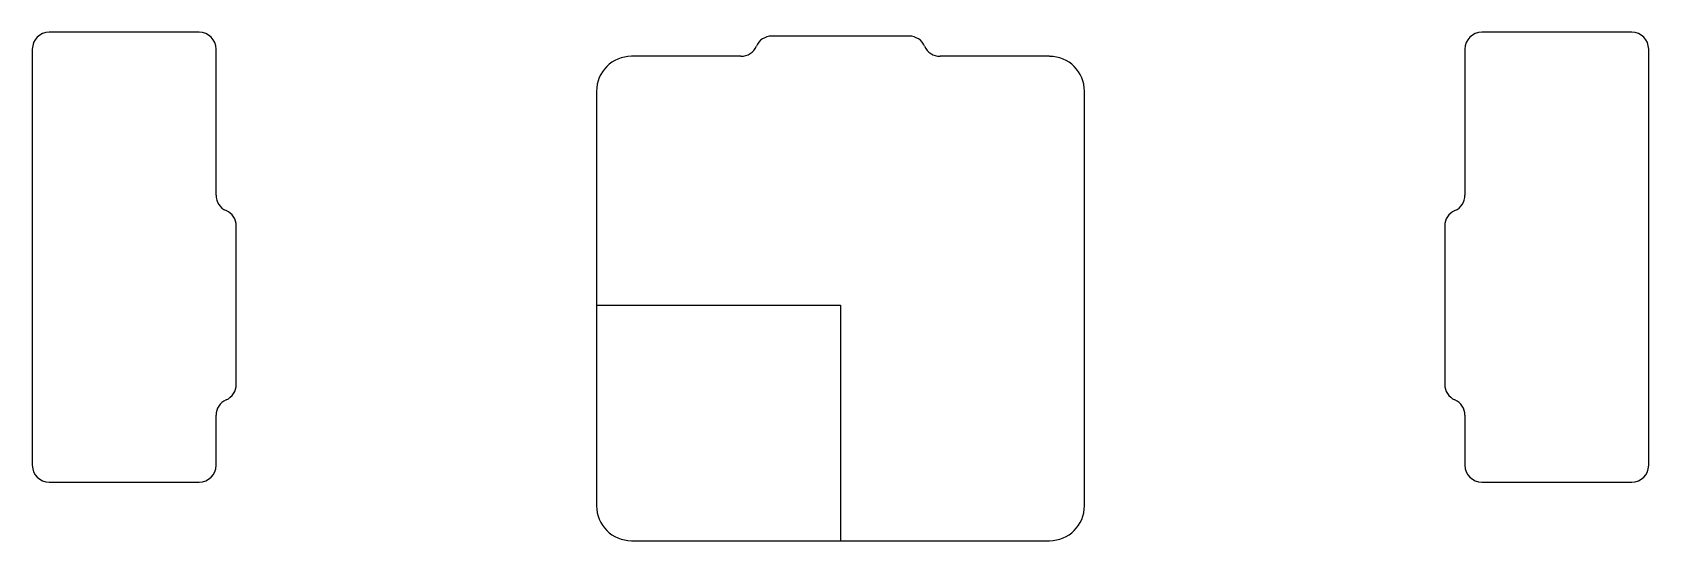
# Model space of a CAD drawing. Header units: millimetres. Extents: x -24 to 24, y -7 to 8.1.
import ezdxf

# ---------------------------------------------------------------- set-up
doc = ezdxf.new("R2010")
doc.units = ezdxf.units.MM
doc.linetypes.add('CENTERX2', pattern=[20.32, 12.7, -2.54, 2.54, -2.54])

msp = doc.modelspace()

# ---------------------------------------------------------------- linework, layer by layer
at = {"color": 7, "linetype": 'Continuous'}
for p, q in [((-19.025, 8.1), (-23.475, 8.1)), ((2.038, 7.987), (-2.038, 7.987)), ((23.475, 8.1), (19.025, 8.1)), ((-23.975, 7.6), (-23.975, -4.75)), ((-18.525, 3.267), (-18.525, 7.6)), ((-2.954, 7.388), (-6.2, 7.388)), ((6.2, 7.388), (2.954, 7.388)), ((18.525, 7.6), (18.525, 3.267)), ((23.975, -4.75), (23.975, 7.6)), ((-7.237, 6.35), (-7.237, -5.95)), ((7.237, -5.95), (7.237, 6.35)), ((-17.925, -2.35), (-17.925, 2.35)), ((17.925, 2.35), (17.925, -2.35)), ((-18.525, -4.75), (-18.525, -3.267)), ((18.525, -3.267), (18.525, -4.75)), ((-23.475, -5.25), (-19.025, -5.25)), ((19.025, -5.25), (23.475, -5.25)), ((-6.2, -6.987), (6.2, -6.987))]:
    msp.add_line(p, q, dxfattribs=at)
at = {"color": 7, "linetype": 'CENTERX2'}
for p, q in [((-7.237, 0), (0, 0)), ((0, 0), (0, -6.987))]:
    msp.add_line(p, q, dxfattribs=at)
at = {"color": 7, "linetype": 'Continuous'}
for centre, radius, start, end in [((-23.475, 7.6), 0.5, 90, 180), ((-19.025, 7.6), 0.5, 0, 90), ((-2.954, 7.888), 0.5, 270, 336.4218), ((-2.038, 7.487), 0.5, 90, 156.4218), ((2.038, 7.487), 0.5, 23.5782, 90), ((2.954, 7.888), 0.5, 203.5782, 270), ((19.025, 7.6), 0.5, 90, 180), ((23.475, 7.6), 0.5, 0, 90), ((-6.2, 6.35), 1.038, 90, 180), ((6.2, 6.35), 1.037, 360, 90), ((-18.025, 3.267), 0.5, 180, 246.4218), ((18.025, 3.267), 0.5, 293.5782, 0), ((-18.425, 2.35), 0.5, 0, 66.4218), ((18.425, 2.35), 0.5, 113.5782, 180), ((-18.425, -2.35), 0.5, 293.5782, 0), ((18.425, -2.35), 0.5, 180, 246.4218), ((-18.025, -3.267), 0.5, 113.5782, 180), ((18.025, -3.267), 0.5, 0, 66.4218), ((-23.475, -4.75), 0.5, 180, 270), ((-19.025, -4.75), 0.5, 270, 0), ((19.025, -4.75), 0.5, 180, 270), ((23.475, -4.75), 0.5, 270, 0), ((-6.2, -5.95), 1.037, 180, 270), ((6.2, -5.95), 1.038, 270, 0)]:
    msp.add_arc(centre, radius, start, end, dxfattribs=at)

doc.saveas('drawing.dxf')
